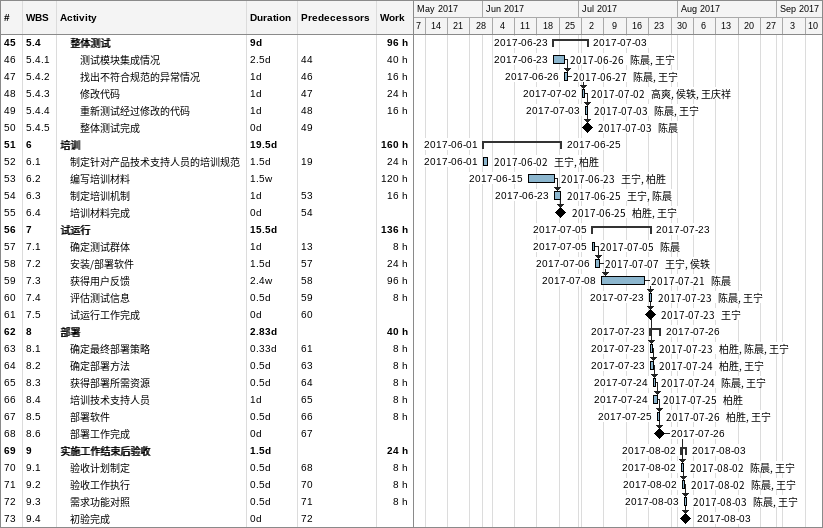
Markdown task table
| ID | WBS | Task | Duration | Start | Finish | Predecessors | Resources | Work (h) |
|---|---|---|---|---|---|---|---|---|
| 45 | 5.4 | **整体测试** | 9d | 2017-06-23 | 2017-07-03 |  |  | 96 |
| 46 | 5.4.1 | 测试模块集成情况 | 2.5d | 2017-06-23 | 2017-06-26 | 44 | 陈晨, 王宁 | 40 |
| 47 | 5.4.2 | 找出不符合规范的异常情况 | 1d | 2017-06-26 | 2017-06-27 | 46 | 陈晨, 王宁 | 16 |
| 48 | 5.4.3 | 修改代码 | 1d | 2017-07-02 | 2017-07-02 | 47 | 高爽, 侯轶, 王庆祥 | 24 |
| 49 | 5.4.4 | 重新测试经过修改的代码 | 1d | 2017-07-03 | 2017-07-03 | 48 | 陈晨, 王宁 | 16 |
| 50 | 5.4.5 | 整体测试完成 | 0d | 2017-07-03 | 2017-07-03 | 49 | 陈晨 |  |
| 51 | 6 | **培训** | 19.5d | 2017-06-01 | 2017-06-25 |  |  | 160 |
| 52 | 6.1 | 制定针对产品技术支持人员的培训规范 | 1.5d | 2017-06-01 | 2017-06-02 | 19 | 王宁, 柏胜 | 24 |
| 53 | 6.2 | 编写培训材料 | 1.5w | 2017-06-15 | 2017-06-23 |  | 王宁, 柏胜 | 120 |
| 54 | 6.3 | 制定培训机制 | 1d | 2017-06-23 | 2017-06-25 | 53 | 王宁, 陈晨 | 16 |
| 55 | 6.4 | 培训材料完成 | 0d | 2017-06-25 | 2017-06-25 | 54 | 柏胜, 王宁 |  |
| 56 | 7 | **试运行** | 15.5d | 2017-07-05 | 2017-07-23 |  |  | 136 |
| 57 | 7.1 | 确定测试群体 | 1d | 2017-07-05 | 2017-07-05 | 13 | 陈晨 | 8 |
| 58 | 7.2 | 安装/部署软件 | 1.5d | 2017-07-06 | 2017-07-07 | 57 | 王宁, 侯轶 | 24 |
| 59 | 7.3 | 获得用户反馈 | 2.4w | 2017-07-08 | 2017-07-21 | 58 | 陈晨 | 96 |
| 60 | 7.4 | 评估测试信息 | 0.5d | 2017-07-23 | 2017-07-23 | 59 | 陈晨, 王宁 | 8 |
| 61 | 7.5 | 试运行工作完成 | 0d | 2017-07-23 | 2017-07-23 | 60 | 王宁 |  |
| 62 | 8 | **部署** | 2.83d | 2017-07-23 | 2017-07-26 |  |  | 40 |
| 63 | 8.1 | 确定最终部署策略 | 0.33d | 2017-07-23 | 2017-07-23 | 61 | 柏胜, 陈晨, 王宁 | 8 |
| 64 | 8.2 | 确定部署方法 | 0.5d | 2017-07-23 | 2017-07-24 | 63 | 柏胜, 王宁 | 8 |
| 65 | 8.3 | 获得部署所需资源 | 0.5d | 2017-07-24 | 2017-07-24 | 64 | 陈晨, 王宁 | 8 |
| 66 | 8.4 | 培训技术支持人员 | 1d | 2017-07-24 | 2017-07-25 | 65 | 柏胜 | 8 |
| 67 | 8.5 | 部署软件 | 0.5d | 2017-07-25 | 2017-07-26 | 66 | 柏胜, 王宁 | 8 |
| 68 | 8.6 | 部署工作完成 | 0d | 2017-07-26 | 2017-07-26 | 67 |  |  |
| 69 | 9 | **实施工作结束后验收** | 1.5d | 2017-08-02 | 2017-08-03 |  |  | 24 |
| 70 | 9.1 | 验收计划制定 | 0.5d | 2017-08-02 | 2017-08-02 | 68 | 陈晨, 王宁 | 8 |
| 71 | 9.2 | 验收工作执行 | 0.5d | 2017-08-02 | 2017-08-02 | 70 | 陈晨, 王宁 | 8 |
| 72 | 9.3 | 需求功能对照 | 0.5d | 2017-08-03 | 2017-08-03 | 71 | 陈晨, 王宁 | 8 |
| 73 | 9.4 | 初验完成 | 0d | 2017-08-03 | 2017-08-03 | 72 |  |  |
